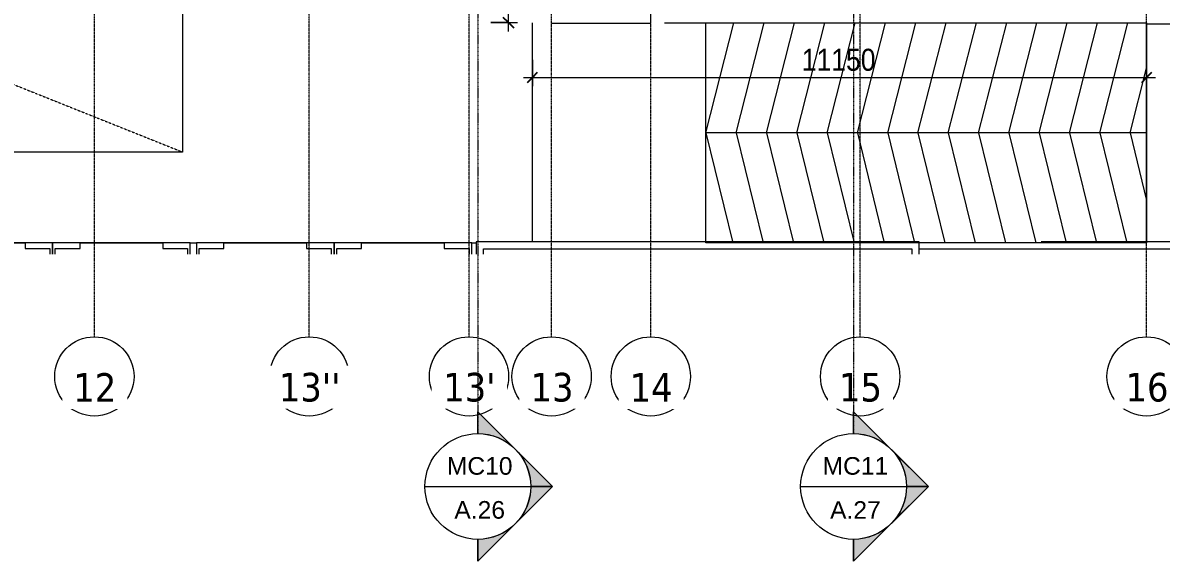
# Model space of a CAD drawing. Header units: millimetres. Extents: x 962 to 241049, y -15958 to 84407.
# Drawn here: x 170032 to 190697, y 7456 to 17235 of the extents above; entities that cross this region are included whole.
import ezdxf

# ---------------------------------------------------------------- set-up
doc = ezdxf.new("R2010")
doc.units = ezdxf.units.MM
for name, pattern in [('Dash', [6, 3, -3]), ('Dash Dot 3_16_', [7.9375, 4.7625, -1.5875, 0, -1.5875]), ('Grid Line', [22.225, 12.7, -3.175, 3.175, -3.175])]:
    doc.linetypes.add(name, pattern=pattern)
for name, color, linetype, lineweight in [('0-1', 7, 'Continuous', 5), ('A-ANNO-DIMS', 211, 'Continuous', 9), ('A-ANNO-DIMS-160', 211, 'Continuous', 9), ('A-DETL-THIN-1', 151, 'Continuous', 9), ('A-FLOR', 192, 'Continuous', 9), ('A-FLOR-1', 250, 'Continuous', 9), ('C-PRKG', 70, 'Continuous', 9), ('C-PRKG-HDLN', 70, 'Dash', 9), ('G-ANNO-SYMB', 111, 'Continuous', 9), ('G-ANNO-SYMB-1', 111, 'Dash Dot 3_16_', 18), ('S-GRID-1', 1, 'Grid Line', 9), ('S-GRID-IDEN', 1, 'Continuous', 9)]:
    doc.layers.add(name, color=color, linetype=linetype, lineweight=lineweight)
doc.styles.add('Arial_9', font='arial_0.ttf', dxfattribs={"height": 320})
doc.styles.add('Tahoma_B', font='tahomabd_0.ttf', dxfattribs={"height": 520})
doc.styles.add('UTM Avo', font='UTM Avo.ttf', dxfattribs={"width": 0.9, "height": 400})
doc.dimstyles.new('1_Dim_chi_tiet_2_5', dxfattribs={"dimscale": 304.8, "dimtxt": 399.720379, "dimasz": 0.629921, "dimexe": 0.524934, "dimexo": 0.0625, "dimgap": 0.052493, "dimtad": 1, "dimdec": 0, "dimrnd": 5, "dimzin": 0, "dimdsep": 46, "dimtxsty": 'UTM Avo', "dimblk1": 'OBLIQUE', "dimblk2": 'OBLIQUE', "dimsah": 1, "dimcen": 0.09, "dimdle": 0.524934, "dimazin": 0, "dimtfac": 1, "dimtdec": 4, "dimtix": 1, "dimtmove": 0, "dimatfit": 3, "dimfxl": 1.049869, "dimfxlon": 1, "dimtvp": 1, "dimtolj": 1, "dimtzin": 0, "dimarcsym": 2})

# ---------------------------------------------------------------- blocks, each defined once
blk = doc.blocks.new('NCV_TKTC_KET CAU_rvt-1-TKCS_MB TẦNG 1')
at = {"layer": 'A-FLOR-1'}
for p, q in [((118503, 17235), (122753, 17235)), ((122753, 17235), (122953, 17235)), ((126853, 17235), (127253, 17235))]:
    blk.add_line(p, q, dxfattribs=at)
blk = doc.blocks.new('BAI XE PCCC - BAI XE PCCC-1477864-TKCS_MB TẦNG 1')
at = {"layer": 'C-PRKG'}
for p, q in [((0, -6000), (0, 0)), ((0, 0), (15000, 0)), ((15000, 0), (15000, -6000)), ((15000, -6000), (0, -6000))]:
    blk.add_line(p, q, dxfattribs=at)
at = {"layer": 'C-PRKG-HDLN'}
for p, q in [((15000, -6000), (0, 0)), ((0, -6000), (15000, 0))]:
    blk.add_line(p, q, dxfattribs=at)
blk = doc.blocks.new('xe oto1 - xe oto-V223-TKCS_MB TẦNG 1')
at = {"layer": 'C-PRKG'}
for p, q in [((-2500, 202), (-2500, 0)), ((-2500, 202), (-2500, 0)), ((-2500, 0), (-2000, 0)), ((-2500, 0), (0, 0)), ((-2450, 100), (-2450, 202)), ((-2000, 100), (-2450, 100)), ((-2000, 0), (-2000, 100)), ((-500, 100), (-500, 0)), ((-50, 100), (-500, 100)), ((-50, 202), (-50, 100)), ((0, 0), (0, 202)), ((0, 0), (0, 202)), ((-500, 0), (0, 0))]:
    blk.add_line(p, q, dxfattribs=at)
blk = doc.blocks.new('Grid - M_Grid Head - Circle-353313-TKCS_MB TẦNG 1')
at = {"layer": 'S-GRID-IDEN'}
blk.add_circle((0, 0), 4.5, dxfattribs=at)
blk = doc.blocks.new('Section - M_Section Head - Filled-352373-TKCS_MB TẦNG 1')
at = {"layer": 'G-ANNO-SYMB'}
h = blk.add_hatch(color=256, dxfattribs=at)
edge = h.paths.add_edge_path()
edge.add_line((-6, 8.49), (-6, 6))
edge.add_arc((-6, 0), 6, 90, 135)
edge.add_line((-10.24, 4.24), (-6, 8.49))
h = blk.add_hatch(color=256, dxfattribs=at)
edge = h.paths.add_edge_path()
edge.add_line((-6, 8.49), (-1.76, 4.24))
edge.add_arc((-6, 0), 6, 45, 90)
edge.add_line((-6, 6), (-6, 8.49))
h = blk.add_hatch(color=256, dxfattribs=at)
edge = h.paths.add_edge_path()
edge.add_line((-14.49, 0), (-10.24, 4.24))
edge.add_arc((-6, 0), 6, 135, 180)
edge.add_line((-12, 0), (-14.49, 0))
h = blk.add_hatch(color=256, dxfattribs=at)
edge = h.paths.add_edge_path()
edge.add_line((2.49, 0), (0, 0))
edge.add_arc((-6, 0), 6, 360, 405)
edge.add_line((-1.76, 4.24), (2.49, 0))
for p, q in [((-6, 8.49), (-14.49, 0)), ((-6, 8.49), (-10.24, 4.24)), ((-6, 8.49), (2.49, 0)), ((-6, 6), (-6, 8.49)), ((-6, 8.49), (-6, 6)), ((-1.76, 4.24), (-6, 8.49)), ((-10.24, 4.24), (-14.49, 0)), ((2.49, 0), (-1.76, 4.24)), ((-14.49, 0), (-12, 0)), ((0, 0), (2.49, 0)), ((-12, 0), (-14.49, 0)), ((0, 0), (2.49, 0))]:
    blk.add_line(p, q, dxfattribs=at)
for start, end in [(360, 180), (90, 135), (45, 90), (135, 180), (360, 45), (180, 360)]:
    blk.add_arc((-6, 0), 6, start, end, dxfattribs=at)
blk = doc.blocks.new('DIMBLOCK148-TKCS_MB TẦNG 1')
at = {"layer": 'A-ANNO-DIMS-160'}
for p, q in [((179282, 16563), (179282, 16083)), ((179282, 16243), (179282, 16563)), ((190432, 16563), (190432, 16083)), ((190432, 16243), (190432, 16563)), ((179122, 16243), (190592, 16243))]:
    blk.add_line(p, q, dxfattribs=at)
at = {"layer": 'A-ANNO-DIMS-160', "lineweight": 25}
for p, q in [((179282, 16243), (179378, 16339)), ((190432, 16243), (190528, 16339)), ((179282, 16243), (179186, 16147)), ((190432, 16243), (190336, 16147))]:
    blk.add_line(p, q, dxfattribs=at)
at = {"layer": 'A-ANNO-DIMS-160', "color": 0, "insert": (184172, 16763), "char_height": 400, "width": 1643.29, "attachment_point": 1, "line_spacing_factor": 1.110334, "style": 'UTM Avo'}
blk.add_mtext('11150', dxfattribs=at)
blk = doc.blocks.new('_Oblique')
at = {"color": 0, "linetype": 'ByBlock', "lineweight": -2}
blk.add_line((-0.5, -0.5), (0.5, 0.5), dxfattribs=at)
blk = doc.blocks.new('DIMBLOCK149-TKCS_MB TẦNG 1')
at = {"layer": 'A-ANNO-DIMS-160', "lineweight": 25}
for p, q in [((178849, 24537), (178753, 24633)), ((178849, 24537), (178945, 24441)), ((178849, 17237), (178753, 17333)), ((178849, 17237), (178945, 17141))]:
    blk.add_line(p, q, dxfattribs=at)
at = {"layer": 'A-ANNO-DIMS-160'}
for p, q in [((178849, 17077), (178849, 24697)), ((178529, 24537), (179009, 24537)), ((178849, 24537), (178529, 24537)), ((178529, 17237), (179009, 17237)), ((178849, 17237), (178529, 17237))]:
    blk.add_line(p, q, dxfattribs=at)
at = {"layer": 'A-ANNO-DIMS-160', "color": 0, "insert": (178329, 20339), "char_height": 400, "width": 1314.64, "attachment_point": 1, "rotation": 90, "line_spacing_factor": 1.110334, "style": 'UTM Avo'}
blk.add_mtext('7300', dxfattribs=at)

msp = doc.modelspace()

# ---------------------------------------------------------------- linework, layer by layer
at = {"layer": 'A-DETL-THIN-1'}
for p, q in [((182431.6, 17232.3), (190431.6, 17232.3)), ((182431.6, 13236.9), (182431.6, 17232.3)), ((182431.6, 15236.9), (182941.6, 17232.3)), ((182981.6, 15236.9), (183491.6, 17232.3)), ((183531.6, 15236.9), (184041.6, 17232.3)), ((184081.6, 15236.9), (184591.6, 17232.3)), ((184631.6, 15236.9), (185141.6, 17232.3)), ((185181.6, 15236.9), (185691.6, 17232.3)), ((185731.6, 15236.9), (186241.6, 17232.3)), ((186281.6, 15236.9), (186791.6, 17232.3)), ((186831.6, 15236.9), (187341.6, 17232.3)), ((187381.6, 15236.9), (187891.6, 17232.3)), ((187931.6, 15236.9), (188441.6, 17232.3)), ((188481.6, 15236.9), (188991.6, 17232.3)), ((189031.6, 15236.9), (189541.6, 17232.3)), ((189581.6, 15236.9), (190091.6, 17232.3)), ((190431.6, 17232.3), (190431.6, 13236.9)), ((190131.6, 15236.9), (190431.6, 16410.6)), ((190431.6, 15236.9), (182431.6, 15236.9)), ((182431.6, 15236.9), (182920.4, 13236.9)), ((182981.6, 15236.9), (183470.4, 13236.9)), ((183531.6, 15236.9), (184020.4, 13236.9)), ((184081.6, 15236.9), (184570.4, 13236.9)), ((184631.6, 15236.9), (185120.4, 13236.9)), ((185181.6, 15236.9), (185670.4, 13236.9)), ((185731.6, 15236.9), (186220.4, 13236.9)), ((186281.6, 15236.9), (186770.4, 13236.9)), ((186831.6, 15236.9), (187320.4, 13236.9)), ((187381.6, 15236.9), (187870.4, 13236.9)), ((187931.6, 15236.9), (188420.4, 13236.9)), ((188481.6, 15236.9), (188970.4, 13236.9)), ((189031.6, 15236.9), (189520.4, 13236.9)), ((189581.6, 15236.9), (190070.4, 13236.9)), ((190131.6, 15236.9), (190431.6, 14009.4)), ((190431.6, 13236.9), (182431.6, 13236.9))]:
    msp.add_line(p, q, dxfattribs=at)
at = {"layer": 'A-FLOR'}
for p, q in [((181431.6, 17226.9), (181431.6, 17636.9)), ((179281.6, 13256.9), (179281.6, 17236.9)), ((179631.6, 17236.9), (179631.6, 17226.9)), ((179631.6, 17226.9), (181431.6, 17226.9)), ((182431.6, 13256.9), (182431.6, 17235.3)), ((190431.5, 17235.3), (190431.5, 17216.9)), ((190431.5, 17216.9), (191980.7, 17216.9)), ((190431.6, 13256.9), (190431.6, 17216.9)), ((168572.3, 13236.9), (170072.3, 13236.9)), ((171072.3, 13236.9), (172572.3, 13236.9)), ((173072.3, 13236.9), (173182.5, 13236.9)), ((173682.5, 13236.9), (175182.5, 13236.9)), ((176182.5, 13236.9), (177682.5, 13236.9)), ((178182.5, 13236.9), (178262.5, 13236.9)), ((186302.5, 13256.9), (178262.5, 13256.9)), ((178262.5, 13256.9), (178262.5, 13035.2)), ((186302.5, 13035.2), (186302.5, 13256.9)), ((188511.6, 13236.9), (186302.5, 13236.9)), ((195059.6, 13256.9), (188516, 13256.9)), ((178392.5, 13035.2), (178392.5, 13126.9)), ((178392.5, 13126.9), (186172.5, 13126.9)), ((186172.5, 13126.9), (186172.5, 13035.2)), ((186302.5, 13126.9), (195059.6, 13126.9))]:
    msp.add_line(p, q, dxfattribs=at)
at = {"layer": 'G-ANNO-SYMB'}
for p, q in [((177331.6, 8813.9), (179251.6, 8813.9)), ((184151.6, 8813.9), (186071.6, 8813.9))]:
    msp.add_line(p, q, dxfattribs=at)
at = {"layer": 'S-GRID-1'}
for p, q in [((171331.6, 15532), (171331.6, 78459.2)), ((175231.7, 15532), (175231.7, 78459.2)), ((178131.6, 15532), (178131.6, 78459.2)), ((179631.6, 15532), (179631.6, 78459.2)), ((181431.6, 15532), (181431.6, 78459.2)), ((185231.6, 15532), (185231.6, 78459.2)), ((190431.6, 15532), (190431.6, 78459.2)), ((171331.6, 11532), (171331.6, 15532)), ((175231.7, 11532), (175231.7, 15532)), ((178131.6, 11532), (178131.6, 15532)), ((179631.6, 11532), (179631.6, 15532)), ((181431.6, 11532), (181431.6, 15532)), ((185231.6, 11532), (185231.6, 15532)), ((190431.6, 11532), (190431.6, 15532))]:
    msp.add_line(p, q, dxfattribs=at)

# ---------------------------------------------------------------- block references
at = {"layer": '0-1'}
msp.add_blockref('NCV_TKTC_KET CAU_rvt-1-TKCS_MB TẦNG 1', (63179, 0), dxfattribs=at)
at = {"layer": 'C-PRKG', "rotation": 180}
for name, p in [('BAI XE PCCC - BAI XE PCCC-1477864-TKCS_MB TẦNG 1', (172931.6, 14888.2)), ('xe oto1 - xe oto-V223-TKCS_MB TẦNG 1', (168072.3, 13236.9)), ('xe oto1 - xe oto-V223-TKCS_MB TẦNG 1', (170572.3, 13236.9)), ('xe oto1 - xe oto-V223-TKCS_MB TẦNG 1', (173182.5, 13236.9)), ('xe oto1 - xe oto-V223-TKCS_MB TẦNG 1', (175682.5, 13236.9))]:
    msp.add_blockref(name, p, dxfattribs=at)
at = {"layer": 'S-GRID-IDEN', "xscale": 159.9999999999999, "yscale": 159.9999999999999, "zscale": 159.9999999999999}
for p in [(171331.6, 10812), (175231.7, 10812), (178131.6, 10812), (179631.6, 10812), (181431.6, 10812), (185231.6, 10812), (190431.6, 10812)]:
    msp.add_blockref('Grid - M_Grid Head - Circle-353313-TKCS_MB TẦNG 1', p, dxfattribs=at)

# ---------------------------------------------------------------- texts
at = {"layer": 'G-ANNO-SYMB', "char_height": 320, "attachment_point": 5, "line_spacing_factor": 0.936439, "style": 'Arial_9'}
for s, insert, width in [('\\pt2032,4064,6096,8128,10160,12192,14224,16256,18288,20320,22352,24384,26416,28448,30480,32512,34544,36576,38608,40640,42672,44704,46736,48768,50800,52832,54864,56896,58928,60960,62992,65024;MC10', (178325.6, 9185.1), 1217.6), ('\\pt2032,4064,6096,8128,10160,12192,14224,16256,18288,20320,22352,24384,26416,28448,30480,32512,34544,36576,38608,40640,42672,44704,46736,48768,50800,52832,54864,56896,58928,60960,62992,65024;MC11', (185145.6, 9185.1), 1217.6), ('\\pt2032,4064,6096,8128,10160,12192,14224,16256,18288,20320,22352,24384,26416,28448,30480,32512,34544,36576,38608,40640,42672,44704,46736,48768,50800,52832,54864,56896,58928,60960,62992,65024;A.26', (178325.6, 8386.8), 952), ('\\pt2032,4064,6096,8128,10160,12192,14224,16256,18288,20320,22352,24384,26416,28448,30480,32512,34544,36576,38608,40640,42672,44704,46736,48768,50800,52832,54864,56896,58928,60960,62992,65024;A.27', (185145.6, 8386.8), 952)]:
    msp.add_mtext(s, dxfattribs=dict(at, insert=insert, width=width))

# ---------------------------------------------------------------- dimensions: what is measured, and where the dimension line sits
at = {"layer": 'A-ANNO-DIMS'}
dim = msp.add_linear_dim(base=(178848.6, 24536.9), p1=(178528.6, 17236.9), p2=(178528.6, 24536.9), angle=90, dimstyle='1_Dim_chi_tiet_2_5', override={"dimpost": '<>', "dimfxl": 7300}, dxfattribs=at)
dim.commit()
dim.dimension.update_dxf_attribs({"geometry": 'DIMBLOCK149-TKCS_MB TẦNG 1', "text_midpoint": (178625.6, 20886.9)})
dim = msp.add_linear_dim(base=(190431.6, 16243.1), p1=(179281.6, 16563.1), p2=(190431.6, 16563.1), dimstyle='1_Dim_chi_tiet_2_5', override={"dimpost": '<>', "dimfxl": 11150}, dxfattribs=at)
dim.commit()
dim.dimension.update_dxf_attribs({"geometry": 'DIMBLOCK148-TKCS_MB TẦNG 1', "text_midpoint": (184856.6, 16466.1)})

# ---------------------------------------------------------------- next in the draw order: texts
at = {"layer": 'S-GRID-IDEN', "char_height": 520, "attachment_point": 5, "line_spacing_factor": 0.996129, "style": 'Tahoma_B', "bg_fill": 3, "box_fill_scale": 1.25, "bg_fill_color": 256, "bg_fill_true_color": 13158600, "bg_fill_transparency": 0}
for s, insert, width in [('\\pt2031.9988,4063.9976,6096.0016,8128.0004,10159.9992,12191.998,14224.002,16256.0008,18287.9996,20319.9984,22352.0024,24384.0012,26416,28447.9988,30479.9976,32512.0016,34544.0004,36575.9992,38607.998,40640.002,42672.0008,44703.9996,46735.9984,48768.0024,50800.0012,52832,54863.9988,56895.9976,58928.0016,60960.0004,62991.9992,65023.998;12', (171338.3, 10612.3), 921.6), ("\\pt2031.9988,4063.9976,6096.0016,8128.0004,10159.9992,12191.998,14224.002,16256.0008,18287.9996,20319.9984,22352.0024,24384.0012,26416,28447.9988,30479.9976,32512.0016,34544.0004,36575.9992,38607.998,40640.002,42672.0008,44703.9996,46735.9984,48768.0024,50800.0012,52832,54863.9988,56895.9976,58928.0016,60960.0004,62991.9992,65023.998;13''", (175238.4, 10612.3), 1302.4), ("\\pt2031.9988,4063.9976,6096.0016,8128.0004,10159.9992,12191.998,14224.002,16256.0008,18287.9996,20319.9984,22352.0024,24384.0012,26416,28447.9988,30479.9976,32512.0016,34544.0004,36575.9992,38607.998,40640.002,42672.0008,44703.9996,46735.9984,48768.0024,50800.0012,52832,54863.9988,56895.9976,58928.0016,60960.0004,62991.9992,65023.998;13'", (178138.3, 10612.3), 1112), ('\\pt2031.9988,4063.9976,6096.0016,8128.0004,10159.9992,12191.998,14224.002,16256.0008,18287.9996,20319.9984,22352.0024,24384.0012,26416,28447.9988,30479.9976,32512.0016,34544.0004,36575.9992,38607.998,40640.002,42672.0008,44703.9996,46735.9984,48768.0024,50800.0012,52832,54863.9988,56895.9976,58928.0016,60960.0004,62991.9992,65023.998;13', (179638.3, 10612.3), 921.6), ('\\pt2031.9988,4063.9976,6096.0016,8128.0004,10159.9992,12191.998,14224.002,16256.0008,18287.9996,20319.9984,22352.0024,24384.0012,26416,28447.9988,30479.9976,32512.0016,34544.0004,36575.9992,38607.998,40640.002,42672.0008,44703.9996,46735.9984,48768.0024,50800.0012,52832,54863.9988,56895.9976,58928.0016,60960.0004,62991.9992,65023.998;14', (181438.3, 10612.3), 921.6), ('\\pt2031.9988,4063.9976,6096.0016,8128.0004,10159.9992,12191.998,14224.002,16256.0008,18287.9996,20319.9984,22352.0024,24384.0012,26416,28447.9988,30479.9976,32512.0016,34544.0004,36575.9992,38607.998,40640.002,42672.0008,44703.9996,46735.9984,48768.0024,50800.0012,52832,54863.9988,56895.9976,58928.0016,60960.0004,62991.9992,65023.998;15', (185238.3, 10612.3), 921.6), ('\\pt2031.9988,4063.9976,6096.0016,8128.0004,10159.9992,12191.998,14224.002,16256.0008,18287.9996,20319.9984,22352.0024,24384.0012,26416,28447.9988,30479.9976,32512.0016,34544.0004,36575.9992,38607.998,40640.002,42672.0008,44703.9996,46735.9984,48768.0024,50800.0012,52832,54863.9988,56895.9976,58928.0016,60960.0004,62991.9992,65023.998;16', (190438.3, 10612.3), 921.6)]:
    msp.add_mtext(s, dxfattribs=dict(at, insert=insert, width=width))

# ---------------------------------------------------------------- next in the draw order: linework, layer by layer
at = {"layer": 'G-ANNO-SYMB-1'}
for p, q in [((178291.6, 84025.7), (178291.6, 9773.9)), ((185111.6, 84025.7), (185111.6, 9773.9))]:
    msp.add_line(p, q, dxfattribs=at)

# ---------------------------------------------------------------- next in the draw order: block references
at = {"layer": 'G-ANNO-SYMB', "extrusion": (0, 0, -1), "xscale": 159.9999999999999, "yscale": 159.9999999999999, "zscale": 159.9999999999999, "rotation": 90.00000000000053}
for p in [(-178291.6, 9773.9), (-185111.6, 9773.9)]:
    msp.add_blockref('Section - M_Section Head - Filled-352373-TKCS_MB TẦNG 1', p, dxfattribs=at)

doc.saveas('drawing.dxf')
